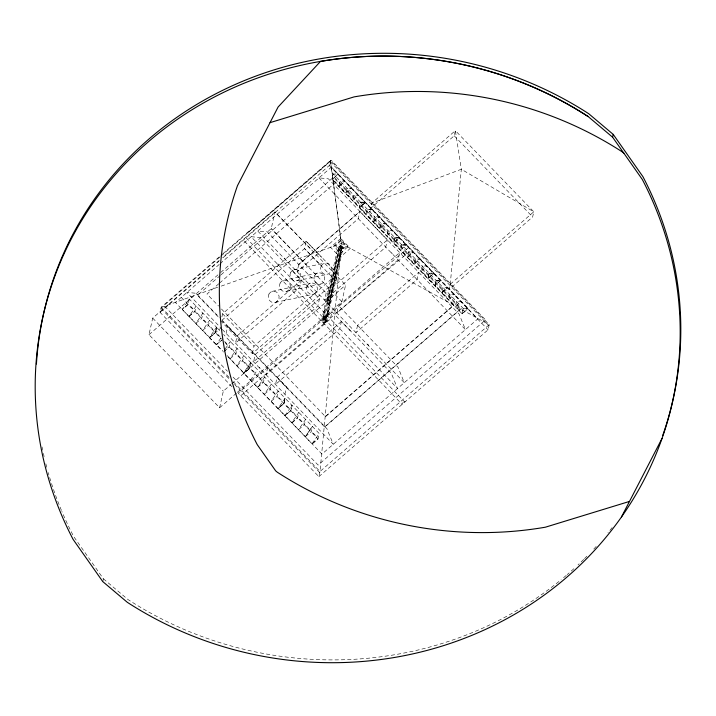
<?xml version="1.0" encoding="UTF-8"?>
<svg xmlns="http://www.w3.org/2000/svg" width="716" height="716" viewBox="0 0 716 716"><rect width="100%" height="100%" fill="white"/><g stroke="black" fill="none" stroke-linecap="round" stroke-linejoin="round"><path stroke-width="0.54" stroke-dasharray="3.58 2.69" d="M341.013 247.405L340.646 247.861M318.862 476.641L488.07 329.825L489.225 324.67L330.434 160.366L341.416 243.485L320.016 471.486L318.862 476.641L238.213 393.191L331.964 311.764L391.178 372.964L397.541 388.52L251.03 236.674L260.373 237.614L319.452 298.814L317.832 306.045L253.562 361.804L255.182 354.572L319.452 298.814M450.212 284.297L461.328 169.253L455.358 130.625L371.783 203.147L370.628 208.302L454.213 135.789L455.358 130.625L533.796 211.784L532.641 216.939L449.057 289.461L450.212 284.306L533.796 211.784L461.328 169.253L371.783 203.147M325.306 322.576L325.807 321.582L325.243 322.818M326.63 316.266L326.487 316.758M325.091 322.066L325.914 322.057M327.355 311.505L327.847 311.066M325.485 321.761L325.252 322.827M327.847 311.102L327.507 312.274L328 311.487A1.853 1.745 12.6 0 0 328.089 309.742L327.445 309.052A1.853 1.745 12.6 0 0 324.804 311.272L325.449 311.961A1.853 1.745 12.6 0 0 327.293 312.087L328.035 311.004L327.785 311.469M341.022 247.888C341.21 246.796 341.666 249.016 341.281 247.852M341.255 247.682L340.879 247.638M236.477 393.12L219.615 407.753L148.973 334.712L152.687 318.11L219.302 260.311M232.02 386.783L160.071 312.337L161.225 307.182L221.817 254.672M102.791 581.607L103.408 578.814L73.712 536.561A357.678 337.782 12.6 0 1 61.871 511.439M189.266 299.055L188.129 304.443L182.267 309.527L189.266 299.055L216.465 327.203L215.274 332.528L209.412 337.612L216.465 327.203M190.841 307.245L190.975 306.654L193.007 308.757L192.881 309.357M197.016 313.644L197.151 313.044L199.191 315.156L199.057 315.756M203.89 320.75L204.024 320.15L206.056 322.263L205.931 322.862M210.808 327.919L210.943 327.319L212.983 329.432L212.849 330.022M209.69 337.513L220.922 328.026L186.786 292.352L196.014 293.274L219.221 317.295M216.581 327.328L215.4 332.654L209.537 337.737L222.569 350.84M215.48 332.743L216.671 327.418L220.394 331.266M217.843 335.186L217.977 334.587L220.009 336.699L219.884 337.299M221.888 316.92L222.595 313.76L306.197 241.211L337.603 273.673L335.947 281.048L252.345 353.597L220.94 321.135M216.483 344.539L222.327 339.823M226.104 333.396L227.733 326.102L222.318 320.5M223.32 351.619L223.392 352.075M226.542 344.19L226.677 343.59L224.636 341.478M231.492 349.31L231.626 348.71L233.667 350.822L233.532 351.422M219.615 407.753L223.32 391.151L230.91 384.564M301.4 280.144L237.139 335.902L235.519 343.134L299.789 287.376L301.4 280.144L291.985 270.397M238.007 356.049L238.142 355.458L240.182 357.57L240.048 358.161M236.898 365.661L242.688 360.891L243.87 355.566L236.898 365.661M244.8 363.075L244.935 362.484L246.966 364.596L246.841 365.187M250.663 362.582L243.61 373L249.472 367.917L250.663 362.582L223.517 334.497M252.345 353.597L253.992 346.213L337.603 273.673M250.985 362.923L249.795 368.257L243.941 373.34L250.985 362.923L284.977 398.096L283.787 403.421L277.933 408.505L243.735 373.125L249.589 368.033M252.283 370.825L252.417 370.226L254.457 372.338L254.323 372.938M250.519 380.142L257.563 369.733M277.817 264.643L277.978 263.9L278.596 265.448M259.514 367.961L259.631 367.442L260.141 368.606M284.565 258.78L284.735 258.046L285.353 259.595M258.923 377.699L259.058 377.099L261.098 379.212L260.964 379.811M267.703 367.532L266.084 374.754L330.353 318.996L331.964 311.764M265.743 384.752L265.878 384.161L267.918 386.273L267.784 386.864M298.751 264.481L297.122 271.776L358.269 218.72L359.897 211.435L298.751 264.481L267.14 231.769L257.742 231.026L404.298 382.666L397.935 367.102L338.552 305.66L399.689 252.605L398.06 259.899L336.923 312.946L338.552 305.66M272.93 392.189L273.065 391.598L275.105 393.702L274.971 394.301M341.38 321.511L277.119 377.269L275.499 384.501L339.769 328.742L341.38 321.511L350.795 331.248M223.15 257.608L329.279 165.521L330.434 160.366M279.115 398.588L279.249 397.989L281.29 400.101L281.155 400.7M278.121 408.317L283.903 403.547L285.093 398.221L278.121 408.317L312.122 443.884L317.985 438.801L319.175 433.475L285.183 398.311L283.992 403.636L278.202 408.406M284.914 394.239L286.534 387.007L227.724 326.165L237.139 335.902M334.676 181.962L334.811 181.363L336.851 183.475L336.717 184.066M338.095 173.97L332.224 179.421L333.352 174.033L338.149 174.024M286.606 406.33L286.731 405.739L288.772 407.851L288.637 408.442M284.923 415.745L291.976 405.337M285.049 415.486L290.839 410.715L292.03 405.39M291.886 405.238L290.786 410.662L284.834 415.647M341.505 189.024L341.639 188.424L343.68 190.537L343.546 191.136M292.978 412.935L293.113 412.344L295.153 414.448L295.019 415.047M326.192 292.987L324.581 300.192L385.727 247.136L387.338 239.941L359.88 211.524L298.733 264.58L326.192 292.987L387.338 239.941M348.137 195.889L348.271 195.289L350.312 197.401L350.178 198.001M321.475 320.947L337.845 247.709L340.539 245.409L343.054 248.005L340.36 250.305L323.99 323.543M299.852 420.05L299.986 419.451L302.027 421.563L301.892 422.154M323.9 316.642L322.665 322.164L323.104 322.612A1.826 1.727 12.6 0 0 325.673 320.383L326.317 314.109A1.853 1.745 12.6 0 0 323.677 316.329L324.321 317.018A1.853 1.745 12.6 0 0 326.165 317.143L326.872 316.544A1.853 1.745 12.6 0 0 326.961 314.798L326.594 314.342M329.611 303.199L329.217 303.486A1.853 1.745 12.6 0 1 327.373 303.36L326.952 302.984L339.035 248.935M322.8 322.37L324.035 316.785M327.087 303.128L339.169 249.079M240.719 395.787L326.684 321.242L343.206 247.342L341.192 245.257L339.635 247.145C340.565 250.296 343.313 248.962 341.872 246.778L329.262 303.459A1.871 1.763 12.6 0 1 327.024 303.065L326.55 302.045M324.169 318.638L340.539 245.409M341.541 249.275L325.279 322.8L341.827 249.034L340.395 246.966L341.46 246.035L342.919 247.539L342.803 248.067L341.46 246.035M341.192 245.257L339.635 247.145L339.769 246.572M340.744 247.593L340.843 248.067M340.825 248.121L340.798 247.727M329.745 303.092L329.924 302.895A1.853 1.745 12.6 0 0 330.013 301.141L329.646 300.693L341.729 246.635L340.539 246.107L339.205 246.528L322.818 319.784L408.594 247.584M325.44 320.079L326.711 314.458M341.648 249.222L341.854 248.47M325.512 322.111L325.798 321.582L325.896 322.272M326.89 316.266L326.165 317.26M328.071 311.057L327.57 311.791M326.013 321.744L325.118 322.63M326.765 316.767L326.988 316.23M354.697 202.673L354.832 202.073L356.863 204.185L356.738 204.785M306.591 427.013L306.716 426.414L308.757 428.526L308.632 429.126M305.41 436.554L311.2 431.784L312.391 426.459L305.41 436.554L312.391 426.459M332.063 172.699L360.56 202.18L359.369 207.506L365.223 202.422L331.302 166.944L477.787 318.897L321.985 454.087L226.981 355.789M360.676 202.306L394.758 237.569L393.567 242.885L399.492 237.497L365.5 202.333L360.676 202.306L359.486 207.631L365.348 202.547M237.318 392.386L341.89 301.66L345.595 285.058L274.962 212.017L222.676 257.384M362.18 210.415L362.314 209.824L364.355 211.936L364.22 212.527M313.313 433.968L313.447 433.377L315.488 435.489L315.353 436.08M359.575 207.721L365.411 202.243M312.31 443.696L318.101 438.926L224.502 342.078M368.391 216.85L368.525 216.25L370.566 218.362L370.432 218.953M372.222 209.663L367.46 209.332L366.27 214.657L372.132 209.573M372.275 209.716L367.55 209.421M375.372 224.072L375.506 223.473L377.547 225.585L377.413 226.184M382.416 231.358L382.55 230.767L384.59 232.87L384.456 233.47M360.954 350.661L361.115 349.927L361.741 351.475M389.2 238.374L389.334 237.784L391.375 239.887L391.24 240.487M367.702 344.808L367.872 344.065L368.489 345.613M394.874 237.685L393.684 243.019L399.609 237.623L394.874 237.685L429.072 273.073L433.932 273.127L428.087 278.613L429.188 273.199L463.27 308.462L468.004 308.39L462.08 313.778L463.27 308.462M391.58 253.195L391.697 252.676L392.207 253.84M395.993 245.409L396.127 244.809L398.168 246.922L398.033 247.512M399.752 238.151L395.08 237.909M403.242 252.909L403.377 252.309L405.417 254.422L405.283 255.012M406.59 245.23L401.873 244.926M410.644 260.561L410.778 259.971L412.819 262.074L412.685 262.674M417.025 267.166L417.16 266.576L419.2 268.679L419.066 269.279M423.21 273.566L423.344 272.966L425.385 275.078L425.25 275.678M429.072 273.073L427.882 278.399L433.806 273.011L399.823 237.837M430.692 281.307L430.826 280.717L432.867 282.829L432.733 283.42M434.872 285.639L435.981 280.225L440.644 280.457M437.252 288.092L437.378 287.492L439.418 289.604L439.284 290.204M440.805 280.242L434.934 285.693L436.125 280.368L440.859 280.305L434.791 285.541M444.251 295.332L444.376 294.732L446.417 296.845L446.283 297.444M451.223 302.546L451.357 301.955L453.398 304.067L453.264 304.658M457.479 309.017L457.614 308.426L459.654 310.538L459.52 311.129M462.196 313.912L463.386 308.578L468.121 308.515L462.196 313.903L332.161 179.358L338.024 174.274M220.832 338.024L216.321 344.763L222.264 339.769M225.227 348.862L230.301 341.523L229.111 346.848L224.09 351.207M312.194 443.58L319.175 433.475M326.362 317.018L327.069 316.311M325.315 322.343L411.1 250.179M326.263 317.224L326.944 316.893M326.299 317.457L326.845 316.212M325.315 322.084L325.771 321.663M220.009 256.892L163.937 305.544L227.473 371.282M220.85 256.167L331.32 160.321L485.502 319.855L318.128 465.087L232.118 376.097M160.071 312.337L218.944 261.25M219.275 264.401L175.429 302.447L222.497 351.153M220.107 263.676L331.598 166.944M148.973 334.712L219.812 273.252M220.653 272.519L271.248 228.619L274.962 212.017L310.261 248.55M220.233 275.535L197.419 295.323L219.141 317.788M221.074 274.801L333.969 176.843L461.31 308.605L324.76 427.076L222.246 321.001M188.075 304.381L182.213 309.464L209.484 337.299M218.783 283.76L206.969 294.007L218.577 306.018M219.624 283.026L335.222 182.732L453.756 305.383L325.503 416.658L219.347 306.824M188.881 316.365L194.734 311.281M338.829 186.258L344.691 181.175M345.237 192.89L351.1 187.807M221.79 320.401L304.551 248.595L306.197 241.211L321.887 257.447M340.279 247.485L341.344 246.555M343.206 247.342L341.8 248.559L339.787 246.474M373.027 221.638L378.88 216.554M224.224 351.341L229.245 346.991M373.34 221.969L379.203 216.885M378.916 227.733L384.778 222.649M379.435 228.27L385.289 223.186M231.751 383.83L345.595 285.058M327.498 312.257L328.152 311.72M326.156 316.66L327.024 316.4M325.225 322.227L325.941 321.6M257.393 387.258L263.246 382.174M407.341 257.151L413.204 252.068M413.75 263.774L419.612 258.7M433.86 273.44L427.998 278.524L429.278 273.288L434.012 273.226L468.004 308.39M441.539 292.531L447.402 287.447M291.904 422.968L297.758 417.884M441.853 292.853L447.715 287.778M325.35 416.506L453.604 305.222M324.625 426.942L460.612 308.954L333.405 177.335M222.658 253.947L330.38 160.599L341.416 243.485L489.225 324.67L320.016 471.486L233.264 381.718M247.629 232.933L330.479 161.288M341.049 240.701L335.356 245.624L340.7 251.155L346.392 246.215L341.049 240.683M341.693 249.15L343.054 248.005M340.888 247.485L341.523 248.058M161.172 307.415L220.143 286.355M221.253 286.105L341.416 243.485M293.882 269.735L324.5 263.175M283.375 280.359L317.823 272.984M296.943 280.815L327.561 274.255M272.187 291.358L310.467 283.169M286.427 291.43L320.875 284.055M275.239 302.438L313.519 294.24M360.56 202.18L365.294 202.118M394.758 237.569L399.492 237.497M401.927 244.988L406.661 244.917M327.57 311.648L328.268 311.183M329.646 300.693L329.369 300.46A1.853 1.745 12.6 0 0 327.516 300.335L327.123 300.586A1.853 1.745 12.6 0 0 326.523 301.785L326.952 302.984M103.408 578.814L127.922 599.498A357.678 337.782 12.6 0 0 561.138 579.692M277.119 377.269L326.917 428.723L333.28 444.287L221.656 328.796M335.947 281.048L304.551 248.595L320.24 264.83M341.89 301.66L271.248 228.619L306.555 265.153M222.595 313.76L253.992 346.213M152.687 318.11L223.32 391.151M454.213 135.789L532.641 216.939M330.183 161.485L488.974 325.789M329.279 165.521L488.07 329.825M341.425 248.318L340.682 247.638M337.845 247.709L340.36 250.305M246.018 237.766L404.809 402.07L405.068 400.888L402.392 403.215L402.132 404.388L243.342 240.093M181.282 297.364L221.414 338.883M227.088 355.521L243.682 372.687M161.225 307.182L229.389 377.717M160.975 308.301L229.917 379.632M234.562 384.438L319.766 472.605M325.449 319.945L325.503 320.016A1.826 1.727 12.6 0 0 322.818 319.873A1.826 1.727 12.6 0 0 322.737 322.316M61.442 510.41A357.678 337.782 12.6 0 1 48.214 472.587M46.755 467.262A357.678 337.782 12.6 0 1 45.654 463.001M44.115 456.602A357.678 337.782 12.6 0 1 43.399 453.407M42.7 450.176A357.678 337.782 12.6 0 1 42.038 446.927M612.135 527.585A357.678 337.782 12.6 0 1 607.947 532.82M596.204 546.424A357.678 337.782 12.6 0 1 593.143 549.736M586.878 556.234A357.678 337.782 12.6 0 1 584.489 558.632M583.683 559.42A357.678 337.782 12.6 0 1 578 564.888M573.865 568.71A357.678 337.782 12.6 0 1 567.135 574.653M566.284 575.387A357.678 337.782 12.6 0 1 562.006 578.984M189.122 316.239L194.913 311.46L196.103 306.135L189.122 316.239M195.916 323.256L201.697 318.486L202.897 313.161L195.916 323.256M202.7 330.282L208.49 325.512L209.681 320.177L202.7 330.282M230.113 358.644L235.895 353.874L237.085 348.54L230.113 358.644M257.644 387.132L263.443 382.371L264.616 377.028L257.644 387.132M264.428 394.149L270.218 389.379L271.409 384.053L264.428 394.149M318.906 177.863L465.436 329.611L459.072 314.055L328.375 178.812L318.906 177.863M271.212 401.175L277.002 396.404L278.193 391.07L271.212 401.175M340.198 181.121L339.008 186.437L344.933 181.05L340.198 181.121M291.833 422.512L297.623 417.741L298.814 412.416L291.833 422.512M346.983 188.138L345.792 193.463L351.726 188.075L346.983 188.138M298.626 429.537L304.416 424.758L305.607 419.433L298.626 429.537M353.767 195.164L352.585 200.489L358.51 195.092L353.767 195.164M374.396 216.501L373.206 221.826L379.131 216.429L374.396 216.501M357.561 325.332L355.933 332.627L417.079 279.571L418.708 272.277L357.561 325.332M381.18 223.526L379.99 228.843L385.915 223.455L381.18 223.526M387.965 230.543L386.783 235.868L392.699 230.471L387.965 230.543M401.658 244.711L400.468 250.036L406.393 244.648L401.658 244.711M408.711 252.005L407.52 257.33L413.445 251.942L408.711 252.005M415.504 259.031L414.313 264.356L420.238 258.968L415.504 259.031M422.288 266.048L421.098 271.382L427.022 265.985L422.288 266.048M442.909 287.393L441.718 292.719L447.643 287.322L442.909 287.393M449.693 294.419L448.502 299.736L454.436 294.348L449.693 294.419M456.477 301.436L455.295 306.761L461.22 301.364L456.477 301.436M340.762 238.482L330.568 247.333L340.136 257.232L350.33 248.38L340.762 238.482M347.699 246.93L340.512 253.169L333.763 246.188L340.95 239.976L347.699 246.93M327.319 298.849L327.284 298.393A1.853 1.754 12.6 0 1 329.986 296.988A1.853 1.754 12.6 0 1 330.255 299.941A1.853 1.754 12.6 0 1 327.319 298.858M307.236 285.836A5.746 5.406 77.9 0 0 312.122 294.437A5.746 5.406 77.9 0 0 316.615 285.845A5.746 5.406 77.9 0 0 307.236 285.836M268.956 294.025A5.746 5.406 77.9 0 0 273.843 302.635A5.746 5.406 77.9 0 0 278.345 294.043A5.746 5.406 77.9 0 0 268.956 294.025M280.144 283.017A5.746 5.406 77.9 0 0 285.031 291.627A5.746 5.406 77.9 0 0 289.533 283.035A5.746 5.406 77.9 0 0 280.144 283.017M314.593 275.642A5.746 5.406 77.9 0 0 319.479 284.252A5.746 5.406 77.9 0 0 323.972 275.66A5.746 5.406 77.9 0 0 314.593 275.642M290.651 272.402A5.746 5.406 77.9 0 0 295.538 281.003A5.746 5.406 77.9 0 0 300.04 272.411A5.746 5.406 77.9 0 0 290.651 272.402M321.278 265.842A5.746 5.406 77.9 0 0 326.165 274.452A5.746 5.406 77.9 0 0 330.658 265.86A5.746 5.406 77.9 0 0 321.278 265.842"/><path stroke-width="1.07" d="M612.592 137.186L588.078 116.493A357.678 337.782 12.6 0 0 154.862 136.309A357.678 337.782 12.6 0 0 73.086 539.363L102.782 581.607L127.296 602.299A357.678 337.782 12.6 0 0 560.521 582.493A357.678 337.782 12.6 0 0 642.288 179.439L612.592 137.186L613.218 134.393L588.704 113.701A357.678 337.782 12.6 0 0 36.427 364.005M621.434 517.024L662.04 438.407M588.06 116.529A357.114 337.245 12.6 0 0 320.491 61.433L278.085 107.042L237.479 185.659A357.678 337.782 12.6 0 0 257.241 444.636L275.66 470.851L277.253 472.184A357.678 337.782 12.6 0 0 545.413 527.191L629.498 501.424M270.03 122.651L354.107 96.884A357.678 337.782 12.6 0 1 622.276 151.881L623.86 153.224M319.909 61.495L320.5 61.469M613.218 134.393L642.914 176.637A357.678 337.782 12.6 0 1 662.667 435.614"/></g></svg>
